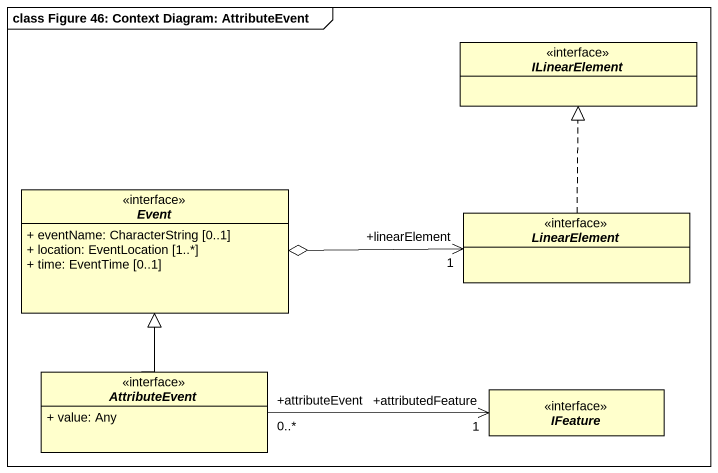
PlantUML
@startuml
mainframe class Figure 46: Context Diagram: AttributeEvent
hide circle
hide empty members
skinparam classAttributeIconSize 0
interface ILinearElement
interface Event {
  + eventName: CharacterString [0..1]
  + location: EventLocation [1..*]
  + time: EventTime [0..1]
}
interface LinearElement
interface AttributeEvent {
  + value: Any
}
interface IFeature
Event o-right-> "+linearElement\n1" LinearElement
LinearElement .up.|> ILinearElement
AttributeEvent -up-|> Event
AttributeEvent "+attributeEvent\n0..*" -right-> "+attributedFeature\n1" IFeature
@enduml
